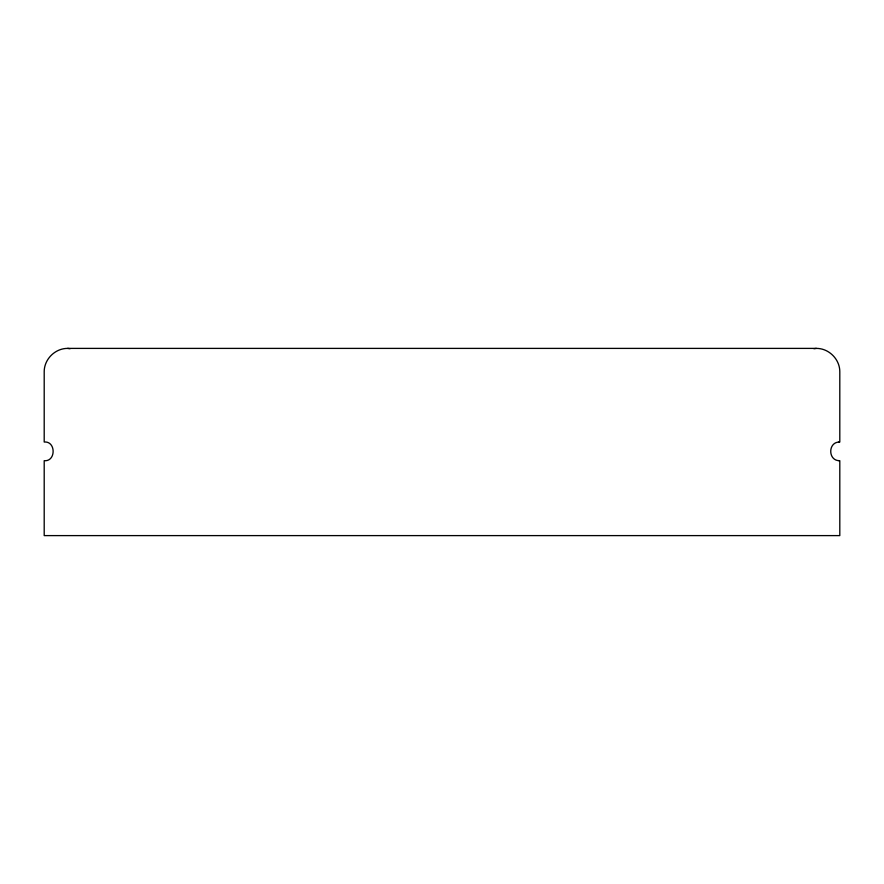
<?xml version="1.0" encoding="UTF-8"?>
<svg xmlns="http://www.w3.org/2000/svg" width="884" height="884" viewBox="0 0 884 884"><rect width="100%" height="100%" fill="white"/><g stroke="black" fill="none" stroke-linecap="round" stroke-linejoin="round"><path stroke-width="1.33" d="M838.828 442.033L839.8 442.033L839.8 371.799C839.899 359.269 828.861 348.263 816.341 348.395L67.659 348.395C55.117 348.307 44.123 359.247 44.2 371.799L44.2 442.033C56.09 440.884 56.101 461.835 44.2 460.697L44.2 535.605L839.8 535.605L839.8 460.697L838.828 460.697M813.921 348.716L816.341 348.395M839.159 442.044C827.943 442.254 827.943 460.465 839.159 460.674M67.659 348.395L70.079 348.716"/></g></svg>
